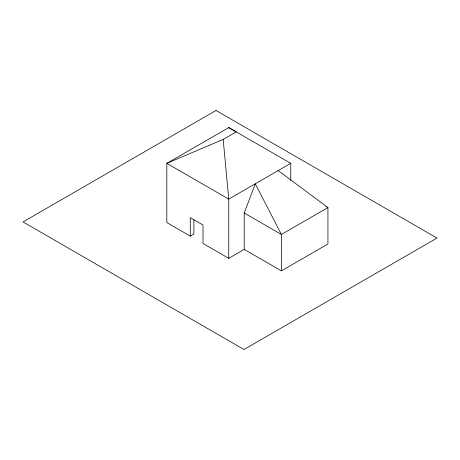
<?xml version="1.0" encoding="UTF-8"?>
<svg xmlns="http://www.w3.org/2000/svg" width="460" height="460" viewBox="0 0 460 460"><rect width="100%" height="100%" fill="white"/><g stroke="black" fill="none" stroke-linecap="round" stroke-linejoin="round"><path stroke-width="0.69" d="M244.22 249.4L244.22 212.992L255.288 183.799L281.399 234.456L281.399 270.865L244.22 249.4L228.752 258.33L203.021 243.478L203.021 225.015L190.285 217.66L190.285 236.124L193.89 234.036L193.89 219.84M228.821 127.564L166.819 163.357L166.819 222.571L190.285 236.124M290.755 163.323L228.752 199.117L166.819 163.357L223.192 139.432L236.204 131.916L228.752 127.598L290.755 163.323L290.755 180.423M281.399 270.865L327.934 243.995L327.934 207.586L278.168 170.591M326.071 206.517L327.934 207.586L281.399 234.456L244.22 212.992M223.192 139.432L228.752 199.117L228.752 258.33M216.027 110.492L23 221.933L243.972 349.508L437 238.067L216.027 110.492"/></g></svg>
